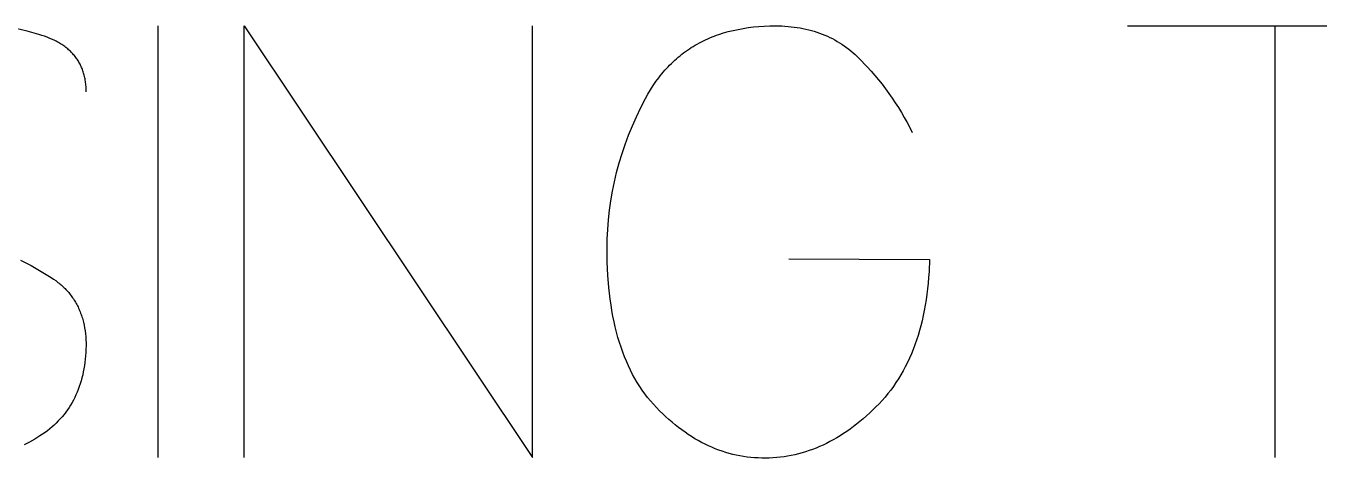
# Model space of a CAD drawing. Header units: millimetres. Extents: x -1220 to 1220, y -1270 to 3400.
# Drawn here: x -626.7 to -404.9, y 2378.2 to 2452.3 of the extents above; entities that cross this region are included whole.
import ezdxf

# ---------------------------------------------------------------- set-up
doc = ezdxf.new("R2010")
doc.units = ezdxf.units.MM
doc.layers.add('TC', color=220, linetype='CONTINUOUS', true_color=0xff00bb)

msp = doc.modelspace()

# ---------------------------------------------------------------- linework, layer by layer
at = {"layer": 'TC'}
for points in [[(-616.31, 2441.03), (-616.32, 2441.49), (-616.33, 2441.72), (-616.35, 2441.95), (-616.36, 2442.17), (-616.39, 2442.39), (-616.41, 2442.61), (-616.44, 2442.83), (-616.47, 2443.04), (-616.51, 2443.25), (-616.55, 2443.46), (-616.6, 2443.66), (-616.65, 2443.87), (-616.7, 2444.07), (-616.76, 2444.26), (-616.82, 2444.46), (-616.89, 2444.65), (-616.96, 2444.84), (-617.03, 2445.03), (-617.11, 2445.22), (-617.19, 2445.4), (-617.28, 2445.58), (-617.37, 2445.76), (-617.46, 2445.93), (-617.56, 2446.1), (-617.66, 2446.27), (-617.76, 2446.44), (-617.87, 2446.61), (-617.99, 2446.77), (-618.1, 2446.93), (-618.22, 2447.09), (-618.35, 2447.24), (-618.48, 2447.39), (-618.61, 2447.54), (-618.75, 2447.69), (-618.89, 2447.84), (-619.03, 2447.98), (-619.18, 2448.12), (-619.34, 2448.25), (-619.49, 2448.39), (-619.65, 2448.52), (-619.82, 2448.65), (-619.99, 2448.78), (-620.16, 2448.9), (-620.34, 2449.02), (-620.52, 2449.14), (-620.7, 2449.26), (-620.89, 2449.38), (-621.09, 2449.49), (-621.28, 2449.6), (-621.48, 2449.7), (-621.69, 2449.81), (-622.11, 2450.01), (-622.55, 2450.2), (-623, 2450.38), (-623.47, 2450.55), (-623.95, 2450.71), (-624.45, 2450.86), (-626.45, 2451.41), (-628.4, 2451.88)], [(-604.05, 2452.34), (-604.05, 2378.34)], [(-589.25, 2378.34), (-589.25, 2452.34), (-539.78, 2378.34), (-539.78, 2452.34)], [(-495.8, 2412.38), (-471.7, 2412.28), (-471.78, 2410.23), (-471.85, 2409.23), (-471.93, 2408.25), (-472.03, 2407.28), (-472.15, 2406.33), (-472.28, 2405.39), (-472.43, 2404.47), (-472.6, 2403.57), (-472.78, 2402.68), (-472.97, 2401.8), (-473.19, 2400.94), (-473.42, 2400.1), (-473.67, 2399.27), (-473.93, 2398.46), (-474.21, 2397.66), (-474.5, 2396.88), (-474.81, 2396.11), (-475.14, 2395.36), (-475.49, 2394.63), (-475.85, 2393.91), (-476.23, 2393.2), (-476.62, 2392.51), (-477.03, 2391.84), (-477.45, 2391.18), (-477.9, 2390.54), (-478.36, 2389.91), (-478.83, 2389.3), (-479.32, 2388.71), (-479.83, 2388.12), (-480.35, 2387.56), (-480.89, 2387.01), (-481.98, 2385.96), (-482.53, 2385.46), (-483.09, 2384.98), (-483.64, 2384.51), (-484.2, 2384.06), (-484.76, 2383.63), (-485.33, 2383.21), (-485.9, 2382.81), (-486.47, 2382.43), (-487.04, 2382.06), (-487.62, 2381.71), (-488.2, 2381.38), (-488.78, 2381.06), (-489.37, 2380.76), (-489.96, 2380.48), (-490.55, 2380.22), (-491.15, 2379.97), (-491.75, 2379.74), (-492.35, 2379.52), (-492.95, 2379.32), (-493.56, 2379.14), (-494.17, 2378.97), (-494.79, 2378.82), (-495.41, 2378.69), (-496.03, 2378.58), (-496.65, 2378.48), (-497.28, 2378.4), (-497.91, 2378.33), (-498.54, 2378.28), (-499.18, 2378.25), (-499.82, 2378.24), (-500.46, 2378.24), (-501.09, 2378.26), (-501.72, 2378.29), (-502.35, 2378.35), (-502.98, 2378.42), (-503.6, 2378.51), (-504.22, 2378.61), (-504.83, 2378.74), (-505.44, 2378.88), (-506.05, 2379.04), (-506.65, 2379.21), (-507.25, 2379.41), (-507.85, 2379.62), (-508.45, 2379.84), (-509.04, 2380.09), (-509.62, 2380.35), (-510.2, 2380.63), (-510.78, 2380.93), (-511.36, 2381.24), (-511.93, 2381.57), (-512.5, 2381.92), (-513.07, 2382.29), (-513.63, 2382.67), (-514.19, 2383.07), (-514.74, 2383.49), (-515.29, 2383.93), (-515.84, 2384.38), (-516.39, 2384.85), (-516.93, 2385.34), (-517.46, 2385.84), (-518, 2386.36), (-518.53, 2386.9), (-519.05, 2387.46), (-519.55, 2388.04), (-520.04, 2388.63), (-520.51, 2389.25), (-520.96, 2389.88), (-521.4, 2390.53), (-521.82, 2391.2), (-522.23, 2391.89), (-522.62, 2392.6), (-522.99, 2393.33), (-523.34, 2394.07), (-523.68, 2394.84), (-524, 2395.62), (-524.31, 2396.42), (-524.6, 2397.24), (-524.87, 2398.08), (-525.13, 2398.94), (-525.37, 2399.82), (-525.59, 2400.72), (-525.8, 2401.63), (-525.99, 2402.56), (-526.16, 2403.52), (-526.32, 2404.49), (-526.46, 2405.48), (-526.58, 2406.49), (-526.69, 2407.51), (-526.85, 2409.62), (-526.95, 2411.81), (-526.99, 2414.07), (-526.96, 2415.75), (-526.88, 2417.41), (-526.75, 2419.07), (-526.58, 2420.72), (-526.35, 2422.36), (-526.06, 2423.99), (-525.73, 2425.62), (-525.35, 2427.23), (-524.91, 2428.84), (-524.43, 2430.44), (-523.89, 2432.03), (-523.3, 2433.62), (-522.66, 2435.19), (-521.97, 2436.76), (-521.22, 2438.32), (-520.43, 2439.87), (-520.01, 2440.63), (-519.56, 2441.38), (-519.1, 2442.1), (-518.63, 2442.79), (-518.13, 2443.46), (-517.88, 2443.79), (-517.62, 2444.11), (-517.35, 2444.42), (-517.09, 2444.73), (-516.82, 2445.03), (-516.54, 2445.32), (-516.26, 2445.61), (-515.97, 2445.9), (-515.68, 2446.17), (-515.39, 2446.45), (-515.09, 2446.71), (-514.79, 2446.97), (-514.48, 2447.22), (-514.17, 2447.47), (-513.86, 2447.71), (-513.54, 2447.94), (-513.21, 2448.17), (-512.88, 2448.39), (-512.55, 2448.61), (-512.21, 2448.82), (-511.87, 2449.03), (-511.52, 2449.22), (-511.17, 2449.41), (-510.82, 2449.6), (-510.46, 2449.78), (-510.1, 2449.95), (-509.73, 2450.12), (-509.35, 2450.28), (-508.98, 2450.44), (-508.6, 2450.59), (-508.21, 2450.73), (-507.82, 2450.87), (-507.03, 2451.12), (-506.22, 2451.35), (-505.39, 2451.56), (-504.54, 2451.74), (-503.68, 2451.9), (-502.8, 2452.04), (-501.9, 2452.15), (-500.98, 2452.23), (-500.05, 2452.29), (-499.09, 2452.33), (-498.13, 2452.34), (-497.57, 2452.34), (-497.03, 2452.32), (-496.49, 2452.29), (-495.96, 2452.25), (-495.43, 2452.2), (-494.91, 2452.14), (-494.4, 2452.07), (-493.9, 2451.99), (-493.4, 2451.9), (-492.91, 2451.79), (-492.42, 2451.68), (-491.94, 2451.55), (-491.47, 2451.42), (-491, 2451.27), (-490.54, 2451.11), (-490.09, 2450.94), (-489.65, 2450.76), (-489.21, 2450.57), (-488.77, 2450.37), (-488.35, 2450.15), (-487.93, 2449.93), (-487.51, 2449.69), (-487.11, 2449.45), (-486.71, 2449.19), (-486.32, 2448.92), (-485.93, 2448.64), (-485.55, 2448.35), (-485.18, 2448.05), (-484.81, 2447.74), (-484.45, 2447.42), (-484.1, 2447.08), (-483.75, 2446.74), (-482.38, 2445.32), (-481.72, 2444.59), (-481.08, 2443.84), (-480.45, 2443.09), (-479.84, 2442.33), (-479.25, 2441.55), (-478.67, 2440.77), (-478.11, 2439.97), (-477.57, 2439.16), (-477.04, 2438.34), (-476.53, 2437.5), (-476.04, 2436.66), (-475.56, 2435.8), (-475.1, 2434.93), (-474.66, 2434.05)], [(-437.76, 2452.34), (-386.6, 2452.34)], [(-412.5, 2452.34), (-412.5, 2378.34)], [(-627.56, 2412.2), (-625.77, 2411.25), (-624.03, 2410.25), (-622.34, 2409.21), (-621.93, 2408.94), (-621.54, 2408.66), (-621.16, 2408.37), (-620.97, 2408.23), (-620.79, 2408.08), (-620.61, 2407.92), (-620.44, 2407.77), (-620.27, 2407.61), (-620.1, 2407.45), (-619.94, 2407.29), (-619.78, 2407.12), (-619.62, 2406.96), (-619.47, 2406.79), (-619.32, 2406.61), (-619.18, 2406.44), (-619.04, 2406.26), (-618.9, 2406.08), (-618.77, 2405.9), (-618.64, 2405.72), (-618.51, 2405.53), (-618.39, 2405.34), (-618.27, 2405.15), (-618.15, 2404.95), (-618.04, 2404.76), (-617.93, 2404.56), (-617.82, 2404.36), (-617.72, 2404.15), (-617.62, 2403.95), (-617.53, 2403.74), (-617.44, 2403.53), (-617.35, 2403.32), (-617.27, 2403.1), (-617.19, 2402.88), (-617.11, 2402.66), (-617.04, 2402.44), (-616.97, 2402.21), (-616.91, 2401.98), (-616.79, 2401.52), (-616.68, 2401.05), (-616.59, 2400.56), (-616.51, 2400.07), (-616.45, 2399.57), (-616.4, 2399.06), (-616.37, 2398.54), (-616.35, 2398.01), (-616.35, 2397.47), (-616.36, 2396.91), (-616.38, 2396.35), (-616.42, 2395.78), (-616.47, 2395.21), (-616.54, 2394.65), (-616.61, 2394.1), (-616.7, 2393.56), (-616.81, 2393.02), (-616.92, 2392.5), (-617.05, 2391.98), (-617.19, 2391.48), (-617.34, 2390.98), (-617.5, 2390.49), (-617.68, 2390.01), (-617.87, 2389.54), (-618.07, 2389.08), (-618.28, 2388.63), (-618.51, 2388.18), (-618.75, 2387.75), (-619, 2387.33), (-619.26, 2386.91), (-619.53, 2386.5), (-619.82, 2386.11), (-620.12, 2385.72), (-620.44, 2385.34), (-620.76, 2384.97), (-621.1, 2384.61), (-621.45, 2384.25), (-621.81, 2383.91), (-622.18, 2383.58), (-622.57, 2383.25), (-622.97, 2382.93), (-623.38, 2382.63), (-623.81, 2382.33), (-624.24, 2382.04), (-625.13, 2381.5), (-626.03, 2381), (-626.94, 2380.53)]]:
    msp.add_lwpolyline(points, dxfattribs=at)

doc.saveas('drawing.dxf')
